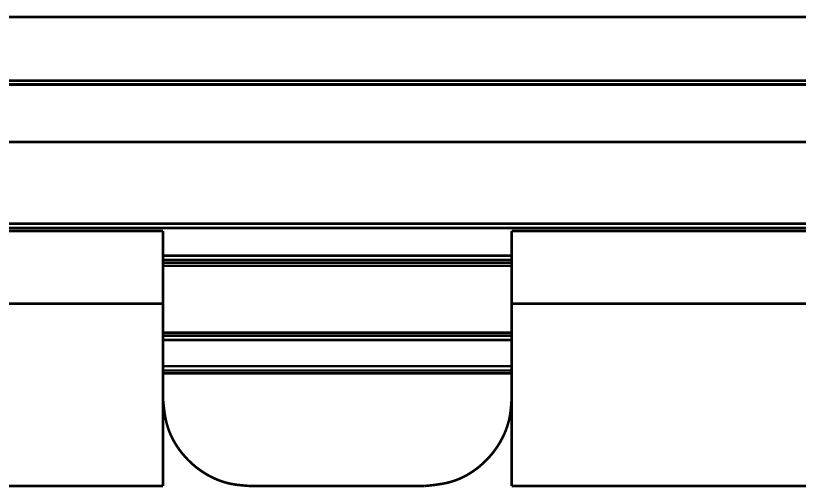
# Model space of a CAD drawing. Extents: x 0.54 to 10.46, y 0.74 to 7.76.
# Drawn here: x 3.819 to 4.668, y 5.473 to 5.984 of the extents above; entities that cross this region are included whole.
import ezdxf

# ---------------------------------------------------------------- set-up
doc = ezdxf.new("R2010")
doc.units = 0
doc.layers.get('0').update_dxf_attribs({"linetype": 'CONTINUOUS'})

msp = doc.modelspace()

# ---------------------------------------------------------------- linework, layer by layer
at = {"color": 0, "const_width": 0.00278}
for points in [[(6.48872, 5.98258), (1.84571, 5.98258)], [(6.48872, 5.90978), (1.84571, 5.90978)], [(6.48872, 5.75418), (1.84571, 5.75418)], [(3.63211, 5.75103), (3.97835, 5.75103)], [(3.97835, 5.67236), (3.97835, 5.75103)], [(4.70231, 5.75103), (4.35607, 5.75103)], [(4.35607, 5.67236), (4.35607, 5.75103)], [(4.35607, 5.71957), (3.97835, 5.71957)], [(4.35607, 5.71642), (3.97835, 5.71642)], [(3.97835, 5.67236), (3.63206, 5.67236)], [(3.97835, 5.47493), (3.97835, 5.67236)], [(4.70231, 5.67236), (4.35607, 5.67236)], [(4.35607, 5.67236), (4.35607, 5.47488)], [(3.97835, 5.63769), (4.35607, 5.63769)], [(4.35607, 5.59993), (3.97835, 5.59993)], [(3.97835, 5.56933), (3.97857, 5.56674), (3.97911, 5.56153), (3.97939, 5.55897), (3.97971, 5.55637), (3.98008, 5.55376), (3.98047, 5.55122), (3.98096, 5.54867), (3.9815, 5.54611), (3.9821, 5.54362), (3.98275, 5.54107), (3.98351, 5.53857), (3.98432, 5.53608), (3.98525, 5.53364), (3.98628, 5.53119), (3.98736, 5.52881), (3.9885, 5.52642), (3.98975, 5.52408), (3.9911, 5.52175), (3.99246, 5.51953), (3.99393, 5.51725), (3.99544, 5.51508), (3.99701, 5.51292), (3.99864, 5.51079), (4.00038, 5.50874), (4.00211, 5.50672), (4.0039, 5.50478), (4.00575, 5.50288), (4.00765, 5.50103), (4.0096, 5.49918), (4.01161, 5.49744), (4.01361, 5.49576), (4.01574, 5.49408), (4.0179, 5.49251), (4.02007, 5.491), (4.02229, 5.48953), (4.02458, 5.48812), (4.02686, 5.48676), (4.02924, 5.48546), (4.03163, 5.48426), (4.03401, 5.48313), (4.03646, 5.48204), (4.03896, 5.48107), (4.04144, 5.48014), (4.044, 5.47933), (4.0465, 5.47857), (4.0491, 5.47792), (4.05165, 5.47732), (4.05431, 5.47683), (4.05692, 5.4764), (4.05951, 5.47607), (4.06483, 5.47553), (4.06743, 5.47532), (4.0701, 5.4751), (4.07275, 5.47493)], [(4.26167, 5.47493), (4.26432, 5.47515), (4.26699, 5.47542), (4.26964, 5.47575), (4.27229, 5.47601), (4.2749, 5.4764), (4.27756, 5.47678), (4.28017, 5.47715), (4.28276, 5.47765), (4.28537, 5.47819), (4.28792, 5.47879), (4.29047, 5.47949), (4.29303, 5.48025), (4.29551, 5.48112), (4.29801, 5.4821), (4.30046, 5.48313), (4.30285, 5.48426), (4.30524, 5.48546), (4.30761, 5.48671), (4.3099, 5.48807), (4.31218, 5.48947), (4.3144, 5.49094), (4.31874, 5.49408), (4.32086, 5.49576), (4.32487, 5.49924), (4.32682, 5.50108), (4.32872, 5.50293), (4.33057, 5.50483), (4.33236, 5.50683), (4.3341, 5.50885), (4.33578, 5.5109), (4.33735, 5.51297), (4.33892, 5.51514), (4.34044, 5.51731), (4.3419, 5.51953), (4.34326, 5.52181), (4.34457, 5.52414), (4.34581, 5.52647), (4.347, 5.52886), (4.34814, 5.53125), (4.34918, 5.53369), (4.35015, 5.53614), (4.35101, 5.53863), (4.35183, 5.54113), (4.3526, 5.54368), (4.35325, 5.54617), (4.35379, 5.54872), (4.35428, 5.55126), (4.35465, 5.55388), (4.35499, 5.55643), (4.35525, 5.55897), (4.35553, 5.56158), (4.35568, 5.56418), (4.3559, 5.56674), (4.35607, 5.56933)], [(3.63211, 5.47493), (3.97835, 5.47493)], [(4.07275, 5.47493), (4.26161, 5.47493)], [(4.35607, 5.47493), (4.70231, 5.47493)]]:
    msp.add_lwpolyline(points, dxfattribs=at)
at = {"color": 250, "const_width": 0.00278}
for points in [[(6.48872, 5.91374), (1.84571, 5.91374)], [(1.84571, 5.9094), (6.48872, 5.9094)], [(6.48872, 5.84717), (1.84571, 5.84717)], [(6.48872, 5.7589), (1.84571, 5.7589)], [(3.97835, 5.72428), (4.35607, 5.72428)], [(3.97835, 5.71326), (4.35607, 5.71326)], [(4.35607, 5.6409), (3.97835, 5.6409)], [(3.97835, 5.63303), (4.35607, 5.63303)], [(4.35607, 5.60465), (3.97835, 5.60465)], [(3.97835, 5.59679), (4.35607, 5.59679)]]:
    msp.add_lwpolyline(points, dxfattribs=at)

doc.saveas('drawing.dxf')
